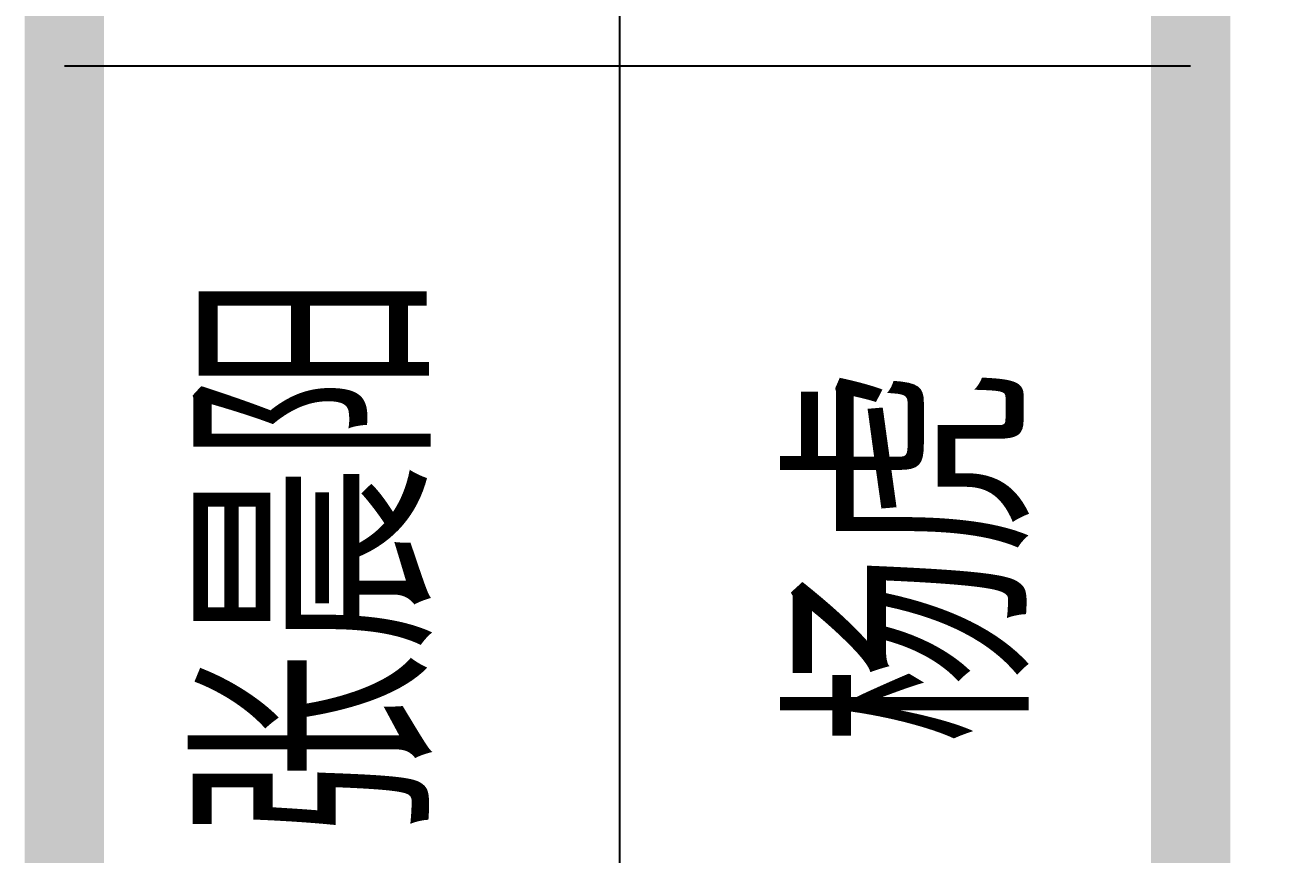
# Model space of a CAD drawing. Header units: millimetres. Extents: x 2630 to 3503, y 1668 to 1965.
# Drawn here: x 2640.25 to 2655.92, y 1717.35 to 1727.81 of the extents above; entities that cross this region are included whole.
import ezdxf

# ---------------------------------------------------------------- set-up
doc = ezdxf.new("R2010")
doc.units = ezdxf.units.MM
doc.styles.get("Standard").update_dxf_attribs({"font": '', "width": 0.7})
doc.styles.get('Standard').set_extended_font_data('仿宋_GB2312')

# ---------------------------------------------------------------- blocks, each defined once
blk = doc.blocks.new('tk')
for p, q in [((17.8, -10), (17.8, -262)), ((25, -238), (10.8, -238))]:
    blk.add_line(p, q)
at = {"const_width": 1}
blk.add_lwpolyline([(25, -287), (10.8, -287), (10.8, -10), (25, -10)], dxfattribs=at)
at = {"const_width": 1, "flags": 128}
blk.add_lwpolyline([(410, -10), (25, -10), (25, -287), (410, -287)], close=True, dxfattribs=at)
at = {"width": 0.7}
blk.add_text('杨虎', height=2.5, rotation=90, dxfattribs=at).set_placement((22.686, -246.56))
at = {"insert": (12.65, -247.784), "char_height": 2.5, "width": 7.5678, "attachment_point": 1, "rotation": 90}
blk.add_mtext('张晨阳', dxfattribs=at)

msp = doc.modelspace()

# ---------------------------------------------------------------- block references
msp.add_blockref('tk', (2629.951, 1965.291))

doc.saveas('drawing.dxf')
